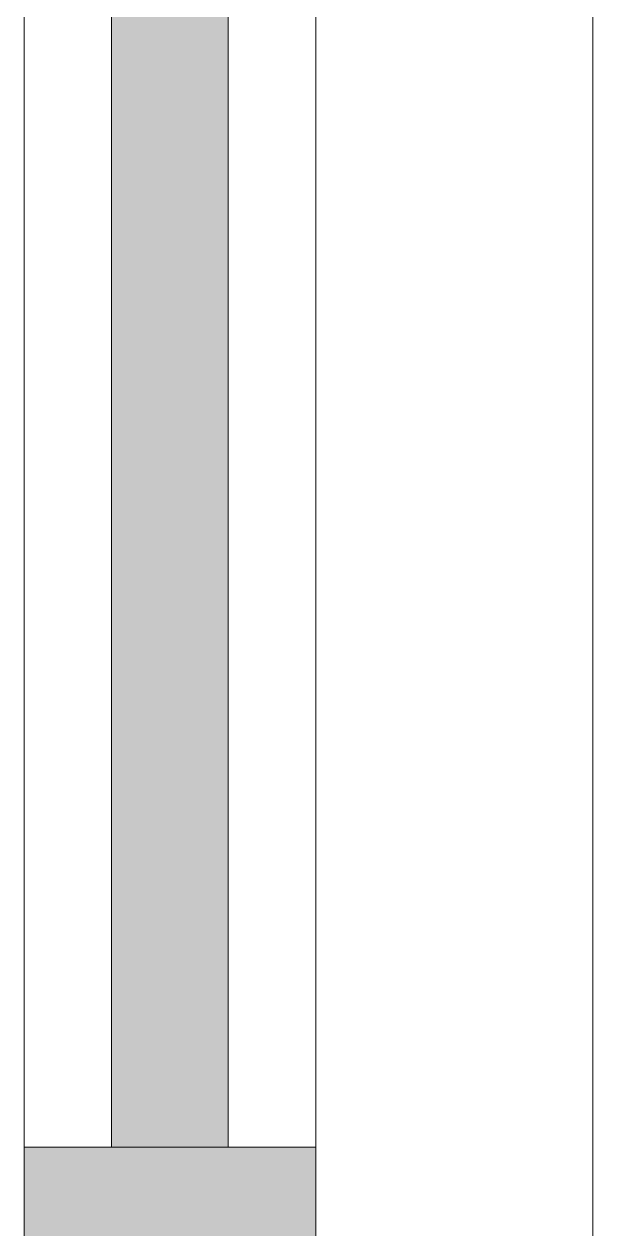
# Model space of a CAD drawing. Header units: inches. Extents: x -2349 to 1043, y -456 to 2193.
# Drawn here: x 1000.83 to 1005.7, y 367.01 to 377.34 of the extents above; entities that cross this region are included whole.
import ezdxf

# ---------------------------------------------------------------- set-up
doc = ezdxf.new("R2010")
doc.units = ezdxf.units.IN
doc.header["$MEASUREMENT"] = 0
for name, color, linetype, lineweight in [('A-GLAZ-CURT', 52, 'Continuous', 13), ('A-GLAZ-CWMG', 51, 'Continuous', 13), ('I-WALL', 2, 'Continuous', 13)]:
    doc.layers.add(name, color=color, linetype=linetype, lineweight=lineweight)

# ---------------------------------------------------------------- blocks, each defined once
blk = doc.blocks.new('System Panel - Glazed-7824390-7TH FLOOR POWER _ SIGNAL')
at = {"layer": 'A-GLAZ-CURT', "lineweight": 9}
blk.add_hatch(color=7, dxfattribs=at).paths.add_polyline_path([(-30.25, -0.5), (30.25, -0.5), (30.25, 0.5), (-30.25, 0.5)], flags=0)
at = {"layer": 'A-GLAZ-CURT', "color": 8, "lineweight": 20}
for p, q in [((30.25, 0.5), (-30.25, 0.5)), ((-30.25, 0.5), (-30.25, -0.5)), ((-30.25, -0.5), (30.25, -0.5))]:
    blk.add_line(p, q, dxfattribs=at)
blk = doc.blocks.new('Rectangular Mullion - 1_5_ x 2_5_ rectangular SS-7796928-7TH FLOOR POWER _ SIGNAL')
at = {"layer": 'A-GLAZ-CWMG', "lineweight": 9}
for p, q in [((1000.829, -63.792), (1000.829, -124.292)), ((1003.329, -63.792), (1003.329, -124.292))]:
    blk.add_line(p, q, dxfattribs=at)
blk = doc.blocks.new('Rectangular Mullion - 1_5_ x 2_5_ rectangular SS-7796925-7TH FLOOR POWER _ SIGNAL')
at = {"layer": 'A-GLAZ-CWMG', "lineweight": 9}
blk.add_hatch(color=7, dxfattribs=at).paths.add_polyline_path([(-0.75, 0.5), (-0.75, 1.25), (0.75, 1.25), (0.75, -1.25), (-0.75, -1.25), (-0.75, -0.5)], flags=0)
at = {"layer": 'A-GLAZ-CWMG', "color": 8, "lineweight": 20}
for p, q in [((-0.75, 1.25), (0.75, 1.25)), ((-0.75, -1.25), (-0.75, 1.25)), ((0.75, 1.25), (0.75, -1.25)), ((0.75, -1.25), (-0.75, -1.25))]:
    blk.add_line(p, q, dxfattribs=at)

msp = doc.modelspace()

# ---------------------------------------------------------------- linework, layer by layer
at = {"layer": 'I-WALL', "lineweight": 9}
msp.add_line((1005.704, 1677.045), (1005.704, -450.911), dxfattribs=at)

# ---------------------------------------------------------------- block references
at = {"layer": 'A-GLAZ-CURT', "lineweight": 9, "rotation": 89.99999999999991}
msp.add_blockref('System Panel - Glazed-7824390-7TH FLOOR POWER _ SIGNAL', (1002.079, 397.958), dxfattribs=at)
at = {"layer": 'A-GLAZ-CWMG', "lineweight": 9}
msp.add_blockref('Rectangular Mullion - 1_5_ x 2_5_ rectangular SS-7796928-7TH FLOOR POWER _ SIGNAL', (0, 492), dxfattribs=at)
at = {"layer": 'A-GLAZ-CWMG', "lineweight": 9, "extrusion": (0, 0, -1), "rotation": 90.0000000000001}
msp.add_blockref('Rectangular Mullion - 1_5_ x 2_5_ rectangular SS-7796925-7TH FLOOR POWER _ SIGNAL', (-1002.079, 366.958), dxfattribs=at)

doc.saveas('drawing.dxf')
